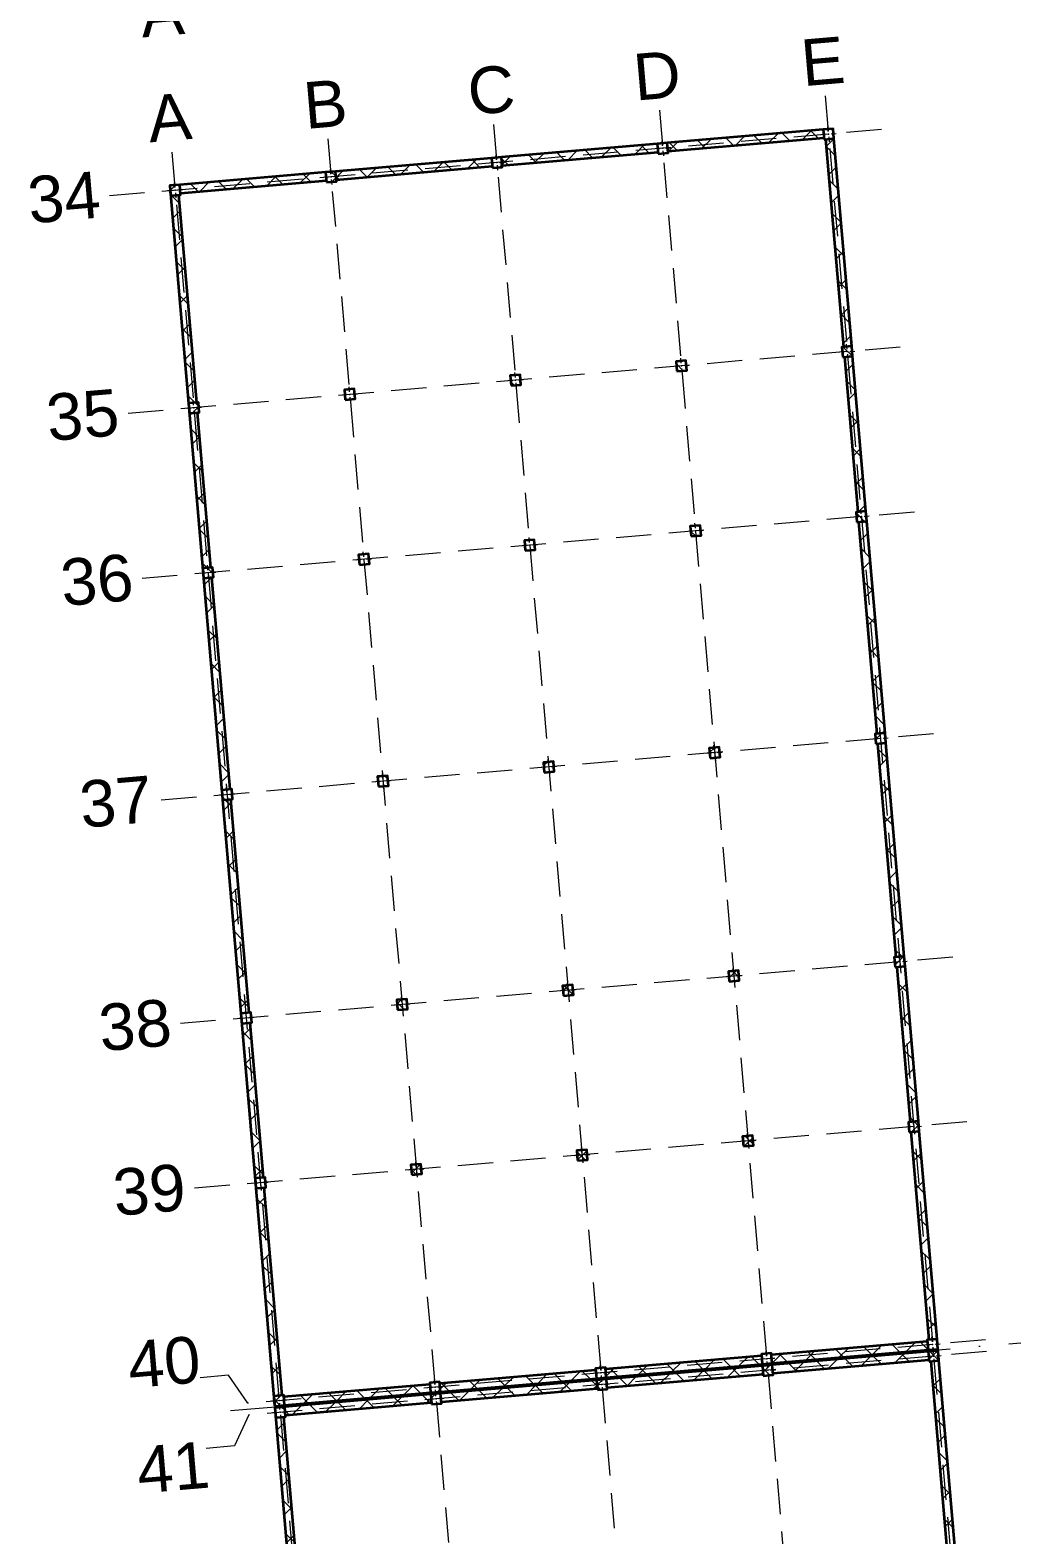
# Model space of a CAD drawing. Header units: millimetres. Extents: x 3404150 to 5321756, y 189673 to 670966.
# Drawn here: x 4128746 to 4158511, y 328280 to 373491 of the extents above; entities that cross this region are included whole.
import ezdxf

# ---------------------------------------------------------------- set-up
doc = ezdxf.new("R2010")
doc.units = ezdxf.units.MM
doc.header["$MEASUREMENT"] = 0
doc.linetypes.add('Dot & Dashed', pattern=[3351.388812, 1587.5, -881.944444, 0, -881.944368])
doc.linetypes.add('Hidden', pattern=[1587.5, 1058.333333, -529.166667])
for name, color, linetype, lineweight in [('Drawing & Figure_Pen_No__20', 1, 'Continuous', 0), ('New_Structural - Bearing_Pen_No__1', 7, 'Continuous', 13), ('New_Structural - Bearing_Pen_No__21', 7, 'Continuous', 35), ('New_Structural - Bearing_Pen_No__22', 8, 'Continuous', 35)]:
    doc.layers.add(name, color=color, linetype=linetype, lineweight=lineweight)
for name, color, linetype, lineweight, true_color in [('New_2D Drafting - General_Pen_No__68', 7, 'Continuous', 20, 0xfd4435), ('New_Drawing & Figure_Pen_No__61', 7, 'Continuous', 20, 0x6a6a6a), ('New_Structural - Bearing_Pen_No__102', 7, 'Continuous', 13, 0xcccccc), ('New_Structural - Bearing_Pen_No__161', 7, 'Continuous', 13, 0x6a6a6a)]:
    doc.layers.add(name, color=color, linetype=linetype, lineweight=lineweight, true_color=true_color)
doc.styles.add('GENERATED_STYLE_1', font='arial.ttf')
pattern_1 = [(45, (0, 0), (-459.61939, 459.61939), []), (135, (0, 0), (459.61939, 459.61939), [])]

msp = doc.modelspace()

# ---------------------------------------------------------------- hatches: boundary and pattern name
at = {"layer": 'New_Structural - Bearing_Pen_No__102', "linetype": 'Continuous', "lineweight": 13, "true_color": 0xcccccc}
h = msp.add_hatch(dxfattribs=at)
h.set_pattern_fill('CONCRETE_BLOCK', color=254, style=0, pattern_type=2)
h.set_pattern_definition(pattern_1)
h.paths.add_polyline_path([(4147887, 370101), (4147909, 369852), (4152591, 370254), (4152570, 370503)])
h = msp.add_hatch(dxfattribs=at)
h.set_pattern_fill('CONCRETE_BLOCK', color=254, style=0, pattern_type=2)
h.set_pattern_definition(pattern_1)
h.paths.add_polyline_path([(4147588, 370075), (4142906, 369673), (4142927, 369424), (4147610, 369826)])
h = msp.add_hatch(dxfattribs=at)
h.set_pattern_fill('CONCRETE_BLOCK', color=254, style=0, pattern_type=2)
h.set_pattern_definition(pattern_1)
h.paths.add_polyline_path([(4152895, 370230), (4152645, 370209), (4153182, 363971), (4153431, 363992)])
h = msp.add_hatch(dxfattribs=at)
h.set_pattern_fill('CONCRETE_BLOCK', color=254, style=0, pattern_type=2)
h.set_pattern_definition(pattern_1)
h.paths.add_polyline_path([(4142607, 369647), (4137924, 369245), (4137945, 368996), (4142628, 369398)])
h = msp.add_hatch(dxfattribs=at)
h.set_pattern_fill('CONCRETE_BLOCK', color=254, style=0, pattern_type=2)
h.set_pattern_definition(pattern_1)
h.paths.add_polyline_path([(4137625, 369219), (4133241, 368842), (4133263, 368593), (4137646, 368970)])
h = msp.add_hatch(dxfattribs=at)
h.set_pattern_fill('CONCRETE_BLOCK', color=254, style=0, pattern_type=2)
h.set_pattern_definition(pattern_1)
h.paths.add_polyline_path([(4132968, 368518), (4132964, 368568), (4134503, 350659), (4134752, 350680), (4134205, 357045), (4133956, 357024), (4133930, 357323), (4134179, 357344), (4133779, 362002), (4133530, 361981), (4133504, 362280), (4133753, 362301), (4133217, 368539)])
h = msp.add_hatch(dxfattribs=at)
h.set_pattern_fill('CONCRETE_BLOCK', color=254, style=0, pattern_type=2)
h.set_pattern_definition(pattern_1)
h.paths.add_polyline_path([(4153456, 363693), (4153207, 363672), (4153607, 359014), (4153857, 359035)])
h = msp.add_hatch(dxfattribs=at)
h.set_pattern_fill('CONCRETE_BLOCK', color=254, style=0, pattern_type=2)
h.set_pattern_definition(pattern_1)
h.paths.add_polyline_path([(4153882, 358736), (4153633, 358715), (4154180, 352350), (4154429, 352371)])
h = msp.add_hatch(dxfattribs=at)
h.set_pattern_fill('CONCRETE_BLOCK', color=254, style=0, pattern_type=2)
h.set_pattern_definition(pattern_1)
h.paths.add_polyline_path([(4154455, 352072), (4154206, 352051), (4154757, 345639), (4155006, 345661)])
h = msp.add_hatch(dxfattribs=at)
h.set_pattern_fill('CONCRETE_BLOCK', color=254, style=0, pattern_type=2)
h.set_pattern_definition(pattern_1)
h.paths.add_polyline_path([(4134777, 350381), (4134528, 350360), (4136067, 332451), (4136317, 332472), (4135780, 338717), (4135531, 338695), (4135505, 338994), (4135754, 339016), (4135354, 343671), (4135105, 343649), (4135079, 343948), (4135328, 343970)])
h = msp.add_hatch(dxfattribs=at)
h.set_pattern_fill('CONCRETE_BLOCK', color=254, style=0, pattern_type=2)
h.set_pattern_definition(pattern_1)
h.paths.add_polyline_path([(4154783, 345340), (4155183, 340685), (4155432, 340707), (4155032, 345362)])
h = msp.add_hatch(dxfattribs=at)
h.set_pattern_fill('CONCRETE_BLOCK', color=254, style=0, pattern_type=2)
h.set_pattern_definition(pattern_1)
h.paths.add_polyline_path([(4155457, 340408), (4155208, 340386), (4155745, 334142), (4155994, 334163)])
h = msp.add_hatch(dxfattribs=at)
h.set_pattern_fill('CONCRETE_BLOCK', color=254, style=0, pattern_type=2)
h.set_pattern_definition(pattern_1)
h.paths.add_polyline_path([(4146035, 333257), (4146056, 333008), (4150739, 333410), (4150718, 333659)])
h = msp.add_hatch(dxfattribs=at)
h.set_pattern_fill('CONCRETE_BLOCK', color=254, style=0, pattern_type=2)
h.set_pattern_definition(pattern_1)
h.paths.add_polyline_path([(4151017, 333685), (4151038, 333436), (4155721, 333839), (4155699, 334088)])
h = msp.add_hatch(dxfattribs=at)
h.set_pattern_fill('CONCRETE_BLOCK', color=254, style=0, pattern_type=2)
h.set_pattern_definition(pattern_1)
h.paths.add_polyline_path([(4155725, 333789), (4151042, 333386), (4151064, 333137), (4155746, 333540)])
h = msp.add_hatch(dxfattribs=at)
h.set_pattern_fill('CONCRETE_BLOCK', color=254, style=0, pattern_type=2)
h.set_pattern_definition(pattern_1)
h.paths.add_polyline_path([(4145736, 333231), (4141053, 332829), (4141075, 332580), (4145758, 332982)])
h = msp.add_hatch(dxfattribs=at)
h.set_pattern_fill('CONCRETE_BLOCK', color=254, style=0, pattern_type=2)
h.set_pattern_definition(pattern_1)
h.paths.add_polyline_path([(4146061, 332958), (4146082, 332709), (4150765, 333112), (4150743, 333361)])
h = msp.add_hatch(dxfattribs=at)
h.set_pattern_fill('CONCRETE_BLOCK', color=254, style=0, pattern_type=2)
h.set_pattern_definition(pattern_1)
h.paths.add_polyline_path([(4156050, 333515), (4155801, 333494), (4156337, 327257), (4156586, 327279), (4156611, 326980), (4156362, 326958), (4156748, 322475), (4156997, 322496), (4157022, 322197), (4156773, 322176), (4157325, 315759), (4157574, 315781), (4157578, 315731), (4157578, 315731)])
h = msp.add_hatch(dxfattribs=at)
h.set_pattern_fill('CONCRETE_BLOCK', color=254, style=0, pattern_type=2)
h.set_pattern_definition(pattern_1)
h.paths.add_polyline_path([(4140754, 332803), (4136371, 332427), (4136392, 332177), (4140776, 332554)])
h = msp.add_hatch(dxfattribs=at)
h.set_pattern_fill('CONCRETE_BLOCK', color=254, style=0, pattern_type=2)
h.set_pattern_definition(pattern_1)
h.paths.add_polyline_path([(4141079, 332530), (4141100, 332281), (4145783, 332683), (4145762, 332932)])
h = msp.add_hatch(dxfattribs=at)
h.set_pattern_fill('CONCRETE_BLOCK', color=254, style=0, pattern_type=2)
h.set_pattern_definition(pattern_1)
h.paths.add_polyline_path([(4136072, 332401), (4136093, 332152), (4136093, 332152), (4136072, 332401)])
h = msp.add_hatch(dxfattribs=at)
h.set_pattern_fill('CONCRETE_BLOCK', color=254, style=0, pattern_type=2)
h.set_pattern_definition(pattern_1)
h.paths.add_polyline_path([(4140780, 332504), (4136396, 332128), (4136418, 331879), (4140802, 332255)])
h = msp.add_hatch(dxfattribs=at)
h.set_pattern_fill('CONCRETE_BLOCK', color=254, style=0, pattern_type=2)
h.set_pattern_definition(pattern_1)
h.paths.add_polyline_path([(4136123, 331803), (4136119, 331853), (4137647, 314068), (4137896, 314090), (4137345, 320506), (4137096, 320485), (4137070, 320784), (4137319, 320805), (4136934, 325289), (4136685, 325267), (4136659, 325566), (4136908, 325588), (4136372, 331824)])
at = {"layer": 'New_Structural - Bearing_Pen_No__161', "linetype": 'Continuous', "lineweight": 13, "true_color": 0x6a6a6a}
h = msp.add_hatch(dxfattribs=at)
h.set_pattern_fill('CONCRETE_BLOCK', color=251, style=0, pattern_type=2)
h.set_pattern_definition(pattern_1)
h.paths.add_polyline_path([(4152596, 370204), (4152895, 370230), (4152869, 370529), (4152570, 370503)])
h = msp.add_hatch(dxfattribs=at)
h.set_pattern_fill('CONCRETE_BLOCK', color=251, style=0, pattern_type=2)
h.set_pattern_definition(pattern_1)
h.paths.add_polyline_path([(4147614, 369776), (4147913, 369802), (4147887, 370101), (4147588, 370075)])
h = msp.add_hatch(dxfattribs=at)
h.set_pattern_fill('CONCRETE_BLOCK', color=251, style=0, pattern_type=2)
h.set_pattern_definition(pattern_1)
h.paths.add_polyline_path([(4142632, 369348), (4142931, 369374), (4142906, 369673), (4142607, 369647)])
h = msp.add_hatch(dxfattribs=at)
h.set_pattern_fill('CONCRETE_BLOCK', color=251, style=0, pattern_type=2)
h.set_pattern_definition(pattern_1)
h.paths.add_polyline_path([(4137651, 368920), (4137950, 368946), (4137924, 369245), (4137625, 369219)])
h = msp.add_hatch(dxfattribs=at)
h.set_pattern_fill('CONCRETE_BLOCK', color=251, style=0, pattern_type=2)
h.set_pattern_definition(pattern_1)
h.paths.add_polyline_path([(4132968, 368518), (4133267, 368543), (4133241, 368842), (4132942, 368817)])
h = msp.add_hatch(dxfattribs=at)
h.set_pattern_fill('CONCRETE_BLOCK', color=251, style=0, pattern_type=2)
h.set_pattern_definition(pattern_1)
h.paths.add_polyline_path([(4153157, 363667), (4153456, 363693), (4153431, 363992), (4153132, 363966)])
h = msp.add_hatch(dxfattribs=at)
h.set_pattern_fill('CONCRETE_BLOCK', color=251, style=0, pattern_type=2)
h.set_pattern_definition(pattern_1)
h.paths.add_polyline_path([(4148176, 363239), (4148475, 363265), (4148449, 363564), (4148150, 363538)])
h = msp.add_hatch(dxfattribs=at)
h.set_pattern_fill('CONCRETE_BLOCK', color=251, style=0, pattern_type=2)
h.set_pattern_definition(pattern_1)
h.paths.add_polyline_path([(4143194, 362811), (4143493, 362837), (4143467, 363136), (4143168, 363110)])
h = msp.add_hatch(dxfattribs=at)
h.set_pattern_fill('CONCRETE_BLOCK', color=251, style=0, pattern_type=2)
h.set_pattern_definition(pattern_1)
h.paths.add_polyline_path([(4138212, 362383), (4138511, 362409), (4138486, 362708), (4138187, 362682)])
h = msp.add_hatch(dxfattribs=at)
h.set_pattern_fill('CONCRETE_BLOCK', color=251, style=0, pattern_type=2)
h.set_pattern_definition(pattern_1)
h.paths.add_polyline_path([(4133530, 361981), (4133829, 362006), (4133803, 362305), (4133504, 362280)])
h = msp.add_hatch(dxfattribs=at)
h.set_pattern_fill('CONCRETE_BLOCK', color=251, style=0, pattern_type=2)
h.set_pattern_definition(pattern_1)
h.paths.add_polyline_path([(4153583, 358711), (4153882, 358736), (4153857, 359035), (4153558, 359010)])
h = msp.add_hatch(dxfattribs=at)
h.set_pattern_fill('CONCRETE_BLOCK', color=251, style=0, pattern_type=2)
h.set_pattern_definition(pattern_1)
h.paths.add_polyline_path([(4148602, 358283), (4148901, 358308), (4148875, 358607), (4148576, 358582)])
h = msp.add_hatch(dxfattribs=at)
h.set_pattern_fill('CONCRETE_BLOCK', color=251, style=0, pattern_type=2)
h.set_pattern_definition(pattern_1)
h.paths.add_polyline_path([(4143620, 357855), (4143919, 357880), (4143893, 358179), (4143594, 358153)])
h = msp.add_hatch(dxfattribs=at)
h.set_pattern_fill('CONCRETE_BLOCK', color=251, style=0, pattern_type=2)
h.set_pattern_definition(pattern_1)
h.paths.add_polyline_path([(4138638, 357426), (4138937, 357452), (4138912, 357751), (4138613, 357725)])
h = msp.add_hatch(dxfattribs=at)
h.set_pattern_fill('CONCRETE_BLOCK', color=251, style=0, pattern_type=2)
h.set_pattern_definition(pattern_1)
h.paths.add_polyline_path([(4133956, 357024), (4134255, 357050), (4134229, 357349), (4133930, 357323)])
h = msp.add_hatch(dxfattribs=at)
h.set_pattern_fill('CONCRETE_BLOCK', color=251, style=0, pattern_type=2)
h.set_pattern_definition(pattern_1)
h.paths.add_polyline_path([(4154156, 352046), (4154455, 352072), (4154429, 352371), (4154130, 352345)])
h = msp.add_hatch(dxfattribs=at)
h.set_pattern_fill('CONCRETE_BLOCK', color=251, style=0, pattern_type=2)
h.set_pattern_definition(pattern_1)
h.paths.add_polyline_path([(4149174, 351618), (4149473, 351644), (4149448, 351943), (4149149, 351917)])
h = msp.add_hatch(dxfattribs=at)
h.set_pattern_fill('CONCRETE_BLOCK', color=251, style=0, pattern_type=2)
h.set_pattern_definition(pattern_1)
h.paths.add_polyline_path([(4144193, 351190), (4144492, 351216), (4144466, 351515), (4144167, 351489)])
h = msp.add_hatch(dxfattribs=at)
h.set_pattern_fill('CONCRETE_BLOCK', color=251, style=0, pattern_type=2)
h.set_pattern_definition(pattern_1)
h.paths.add_polyline_path([(4139211, 350762), (4139510, 350788), (4139484, 351087), (4139185, 351061)])
h = msp.add_hatch(dxfattribs=at)
h.set_pattern_fill('CONCRETE_BLOCK', color=251, style=0, pattern_type=2)
h.set_pattern_definition(pattern_1)
h.paths.add_polyline_path([(4134528, 350360), (4134827, 350385), (4134802, 350684), (4134503, 350659)])
h = msp.add_hatch(dxfattribs=at)
h.set_pattern_fill('CONCRETE_BLOCK', color=251, style=0, pattern_type=2)
h.set_pattern_definition(pattern_1)
h.paths.add_polyline_path([(4154733, 345336), (4155032, 345362), (4155006, 345661), (4154707, 345635)])
h = msp.add_hatch(dxfattribs=at)
h.set_pattern_fill('CONCRETE_BLOCK', color=251, style=0, pattern_type=2)
h.set_pattern_definition(pattern_1)
h.paths.add_polyline_path([(4149751, 344908), (4150050, 344934), (4150024, 345233), (4149725, 345207)])
h = msp.add_hatch(dxfattribs=at)
h.set_pattern_fill('CONCRETE_BLOCK', color=251, style=0, pattern_type=2)
h.set_pattern_definition(pattern_1)
h.paths.add_polyline_path([(4144769, 344480), (4145068, 344506), (4145043, 344805), (4144744, 344779)])
h = msp.add_hatch(dxfattribs=at)
h.set_pattern_fill('CONCRETE_BLOCK', color=251, style=0, pattern_type=2)
h.set_pattern_definition(pattern_1)
h.paths.add_polyline_path([(4139788, 344052), (4140087, 344078), (4140061, 344376), (4139762, 344351)])
h = msp.add_hatch(dxfattribs=at)
h.set_pattern_fill('CONCRETE_BLOCK', color=251, style=0, pattern_type=2)
h.set_pattern_definition(pattern_1)
h.paths.add_polyline_path([(4135105, 343649), (4135404, 343675), (4135378, 343974), (4135079, 343948)])
h = msp.add_hatch(dxfattribs=at)
h.set_pattern_fill('CONCRETE_BLOCK', color=251, style=0, pattern_type=2)
h.set_pattern_definition(pattern_1)
h.paths.add_polyline_path([(4155158, 340382), (4155457, 340408), (4155432, 340707), (4155133, 340681)])
h = msp.add_hatch(dxfattribs=at)
h.set_pattern_fill('CONCRETE_BLOCK', color=251, style=0, pattern_type=2)
h.set_pattern_definition(pattern_1)
h.paths.add_polyline_path([(4150177, 339954), (4150476, 339980), (4150450, 340279), (4150151, 340253)])
h = msp.add_hatch(dxfattribs=at)
h.set_pattern_fill('CONCRETE_BLOCK', color=251, style=0, pattern_type=2)
h.set_pattern_definition(pattern_1)
h.paths.add_polyline_path([(4145195, 339526), (4145494, 339552), (4145468, 339851), (4145169, 339825)])
h = msp.add_hatch(dxfattribs=at)
h.set_pattern_fill('CONCRETE_BLOCK', color=251, style=0, pattern_type=2)
h.set_pattern_definition(pattern_1)
h.paths.add_polyline_path([(4140214, 339098), (4140512, 339124), (4140487, 339422), (4140188, 339397)])
h = msp.add_hatch(dxfattribs=at)
h.set_pattern_fill('CONCRETE_BLOCK', color=251, style=0, pattern_type=2)
h.set_pattern_definition(pattern_1)
h.paths.add_polyline_path([(4135531, 338695), (4135830, 338721), (4135804, 339020), (4135505, 338994)])
h = msp.add_hatch(dxfattribs=at)
h.set_pattern_fill('CONCRETE_BLOCK', color=251, style=0, pattern_type=2)
h.set_pattern_definition(pattern_1)
h.paths.add_polyline_path([(4155721, 333839), (4156020, 333864), (4155994, 334163), (4155695, 334137)])
h = msp.add_hatch(dxfattribs=at)
h.set_pattern_fill('CONCRETE_BLOCK', color=251, style=0, pattern_type=2)
h.set_pattern_definition(pattern_1)
h.paths.add_polyline_path([(4150739, 333410), (4151038, 333436), (4151012, 333735), (4150713, 333709)])
h = msp.add_hatch(dxfattribs=at)
h.set_pattern_fill('CONCRETE_BLOCK', color=251, style=0, pattern_type=2)
h.set_pattern_definition(pattern_1)
h.paths.add_polyline_path([(4155751, 333490), (4156050, 333515), (4156024, 333814), (4155725, 333789)])
h = msp.add_hatch(dxfattribs=at)
h.set_pattern_fill('CONCRETE_BLOCK', color=251, style=0, pattern_type=2)
h.set_pattern_definition(pattern_1)
h.paths.add_polyline_path([(4145758, 332982), (4146056, 333008), (4146031, 333307), (4145732, 333281)])
h = msp.add_hatch(dxfattribs=at)
h.set_pattern_fill('CONCRETE_BLOCK', color=251, style=0, pattern_type=2)
h.set_pattern_definition(pattern_1)
h.paths.add_polyline_path([(4150769, 333062), (4151068, 333087), (4151042, 333386), (4150743, 333361)])
h = msp.add_hatch(dxfattribs=at)
h.set_pattern_fill('CONCRETE_BLOCK', color=251, style=0, pattern_type=2)
h.set_pattern_definition(pattern_1)
h.paths.add_polyline_path([(4140776, 332554), (4141075, 332580), (4141049, 332879), (4140750, 332853)])
h = msp.add_hatch(dxfattribs=at)
h.set_pattern_fill('CONCRETE_BLOCK', color=251, style=0, pattern_type=2)
h.set_pattern_definition(pattern_1)
h.paths.add_polyline_path([(4145787, 332634), (4146086, 332659), (4146061, 332958), (4145762, 332932)])
h = msp.add_hatch(dxfattribs=at)
h.set_pattern_fill('CONCRETE_BLOCK', color=251, style=0, pattern_type=2)
h.set_pattern_definition(pattern_1)
h.paths.add_polyline_path([(4136093, 332152), (4136392, 332177), (4136366, 332476), (4136067, 332451)])
h = msp.add_hatch(dxfattribs=at)
h.set_pattern_fill('CONCRETE_BLOCK', color=251, style=0, pattern_type=2)
h.set_pattern_definition(pattern_1)
h.paths.add_polyline_path([(4140806, 332205), (4141105, 332231), (4141079, 332530), (4140780, 332504)])
h = msp.add_hatch(dxfattribs=at)
h.set_pattern_fill('CONCRETE_BLOCK', color=251, style=0, pattern_type=2)
h.set_pattern_definition(pattern_1)
h.paths.add_polyline_path([(4136123, 331803), (4136422, 331829), (4136396, 332128), (4136097, 332102)])

# ---------------------------------------------------------------- linework, layer by layer
at = {"layer": 'New_2D Drafting - General_Pen_No__68', "color": 20, "linetype": 'Hidden', "lineweight": 20, "true_color": 0xfd4435}
for p, q in [((4152634, 371513), (4157437, 315619)), ((4147652, 371084), (4152455, 315190)), ((4154324, 370504), (4130803, 368482)), ((4142670, 370656), (4147474, 314762)), ((4137689, 370228), (4142492, 314334)), ((4133006, 369826), (4137809, 313932)), ((4132942, 368817), (4140417, 281841)), ((4154886, 363967), (4131365, 361945)), ((4155312, 359010), (4131791, 356989)), ((4155885, 352346), (4132364, 350324)), ((4156461, 345635), (4132941, 343614)), ((4156887, 340686), (4133366, 338665)), ((4157449, 334138), (4135285, 332233)), ((4157479, 333789), (4135316, 331884)), ((4134704, 333076), (4133852, 333003)), ((4135286, 332233), (4134704, 333076)), ((4135316, 331884), (4134886, 330954)), ((4134886, 330954), (4134035, 330880))]:
    msp.add_line(p, q, dxfattribs=at)
at = {"layer": 'New_Drawing & Figure_Pen_No__61', "color": 251, "linetype": 'Dot & Dashed', "lineweight": 20, "true_color": 0x6a6a6a, "flags": 128}
msp.add_lwpolyline([(4134771, 332013), (4136113, 332128), (4156022, 333839), (4158511, 334053)], dxfattribs=at)
at = {"layer": 'New_Structural - Bearing_Pen_No__1', "color": 7, "linetype": 'Continuous', "lineweight": 13}
for p, q in [((4152653, 370360), (4152503, 370347)), ((4152725, 370446), (4152713, 370596)), ((4152739, 370287), (4152752, 370138)), ((4152812, 370374), (4152961, 370386)), ((4147671, 369932), (4147521, 369919)), ((4147744, 370018), (4147731, 370168)), ((4147757, 369859), (4147770, 369710)), ((4147830, 369946), (4147980, 369958)), ((4142689, 369504), (4142540, 369491)), ((4142762, 369590), (4142749, 369740)), ((4142776, 369431), (4142789, 369281)), ((4142849, 369517), (4142998, 369530)), ((4137708, 369076), (4137558, 369063)), ((4137780, 369162), (4137768, 369312)), ((4137794, 369003), (4137807, 368853)), ((4137867, 369089), (4138016, 369102)), ((4133025, 368673), (4132875, 368660)), ((4133098, 368760), (4133085, 368909)), ((4133111, 368600), (4133124, 368451)), ((4133184, 368687), (4133334, 368700)), ((4153287, 363909), (4153274, 364059)), ((4148305, 363481), (4148293, 363631)), ((4153214, 363823), (4153065, 363810)), ((4153301, 363750), (4153314, 363601)), ((4153374, 363837), (4153523, 363849)), ((4143324, 363053), (4143311, 363203)), ((4148233, 363395), (4148083, 363382)), ((4148319, 363322), (4148332, 363173)), ((4148392, 363409), (4148542, 363421)), ((4138342, 362625), (4138329, 362775)), ((4143251, 362967), (4143102, 362954)), ((4143338, 362894), (4143350, 362744)), ((4143410, 362980), (4143560, 362993)), ((4133659, 362223), (4133647, 362372)), ((4133746, 362150), (4133895, 362163)), ((4138269, 362539), (4138120, 362526)), ((4138356, 362466), (4138369, 362316)), ((4138429, 362552), (4138578, 362565)), ((4133587, 362136), (4133437, 362123)), ((4133673, 362063), (4133686, 361914)), ((4153713, 358953), (4153700, 359102)), ((4148731, 358525), (4148719, 358674)), ((4153640, 358866), (4153491, 358853)), ((4153727, 358793), (4153740, 358644)), ((4153800, 358880), (4153949, 358893)), ((4143750, 358097), (4143737, 358246)), ((4148659, 358438), (4148509, 358425)), ((4148745, 358365), (4148758, 358216)), ((4148818, 358452), (4148967, 358465)), ((4138768, 357668), (4138755, 357818)), ((4143677, 358010), (4143528, 357997)), ((4143764, 357937), (4143776, 357788)), ((4143836, 358024), (4143986, 358036)), ((4134013, 357179), (4133863, 357167)), ((4134085, 357266), (4134073, 357415)), ((4134172, 357193), (4134321, 357206)), ((4138695, 357582), (4138546, 357569)), ((4138782, 357509), (4138795, 357360)), ((4138855, 357596), (4139004, 357608)), ((4134099, 357107), (4134112, 356957)), ((4154213, 352202), (4154064, 352189)), ((4154286, 352288), (4154273, 352438)), ((4154372, 352216), (4154522, 352228)), ((4149231, 351774), (4149082, 351761)), ((4149304, 351860), (4149291, 352010)), ((4149391, 351787), (4149540, 351800)), ((4154300, 352129), (4154312, 351980)), ((4144250, 351346), (4144100, 351333)), ((4144323, 351432), (4144310, 351582)), ((4144409, 351359), (4144559, 351372)), ((4149318, 351701), (4149331, 351551)), ((4139268, 350918), (4139119, 350905)), ((4139341, 351004), (4139328, 351154)), ((4139355, 350845), (4139367, 350695)), ((4139427, 350931), (4139577, 350944)), ((4144336, 351273), (4144349, 351123)), ((4134585, 350515), (4134436, 350502)), ((4134658, 350602), (4134645, 350751)), ((4134672, 350442), (4134685, 350293)), ((4134745, 350529), (4134894, 350542)), ((4154790, 345492), (4154640, 345479)), ((4154862, 345578), (4154850, 345728)), ((4154876, 345419), (4154889, 345269)), ((4154949, 345505), (4155098, 345518)), ((4149808, 345063), (4149659, 345051)), ((4149881, 345150), (4149868, 345299)), ((4149895, 344991), (4149907, 344841)), ((4149967, 345077), (4150117, 345090)), ((4144826, 344635), (4144677, 344623)), ((4144899, 344722), (4144886, 344871)), ((4144913, 344563), (4144926, 344413)), ((4144986, 344649), (4145135, 344662)), ((4139845, 344207), (4139695, 344194)), ((4139918, 344294), (4139905, 344443)), ((4139931, 344134), (4139944, 343985)), ((4140004, 344221), (4140154, 344234)), ((4135162, 343805), (4135013, 343792)), ((4135235, 343891), (4135222, 344041)), ((4135249, 343732), (4135261, 343583)), ((4135321, 343819), (4135471, 343831)), ((4155215, 340538), (4155066, 340525)), ((4155288, 340624), (4155275, 340774)), ((4155302, 340465), (4155315, 340315)), ((4155375, 340551), (4155524, 340564)), ((4150234, 340109), (4150084, 340097)), ((4150307, 340196), (4150294, 340345)), ((4150320, 340037), (4150333, 339887)), ((4150393, 340123), (4150543, 340136)), ((4145252, 339681), (4145103, 339669)), ((4145325, 339768), (4145312, 339917)), ((4145339, 339609), (4145351, 339459)), ((4145411, 339695), (4145561, 339708)), ((4135661, 338937), (4135648, 339087)), ((4140270, 339253), (4140121, 339240)), ((4140343, 339340), (4140330, 339489)), ((4140357, 339180), (4140370, 339031)), ((4140430, 339267), (4140579, 339280)), ((4135588, 338851), (4135438, 338838)), ((4135674, 338778), (4135687, 338629)), ((4135747, 338865), (4135897, 338877)), ((4155851, 334081), (4155838, 334230)), ((4150869, 333652), (4150856, 333802)), ((4155778, 333994), (4155628, 333981)), ((4155864, 333921), (4155877, 333772)), ((4155881, 333732), (4155868, 333881)), ((4155937, 334008), (4156087, 334021)), ((4155967, 333659), (4156117, 333672)), ((4145887, 333224), (4145874, 333374)), ((4150796, 333566), (4150647, 333553)), ((4150826, 333217), (4150677, 333204)), ((4150883, 333493), (4150895, 333344)), ((4150899, 333304), (4150886, 333453)), ((4150955, 333580), (4151105, 333592)), ((4150985, 333231), (4151135, 333244)), ((4155808, 333645), (4155658, 333632)), ((4155894, 333572), (4155907, 333423)), ((4140906, 332796), (4140893, 332946)), ((4145814, 333138), (4145665, 333125)), ((4145844, 332789), (4145695, 332776)), ((4145901, 333065), (4145914, 332915)), ((4145917, 332876), (4145904, 333025)), ((4145974, 333151), (4146123, 333164)), ((4146004, 332803), (4146153, 332816)), ((4150913, 333144), (4150925, 332995)), ((4136150, 332307), (4136001, 332294)), ((4136223, 332394), (4136210, 332543)), ((4136309, 332321), (4136459, 332334)), ((4140833, 332710), (4140683, 332697)), ((4140863, 332361), (4140713, 332348)), ((4140919, 332637), (4140932, 332487)), ((4140936, 332447), (4140923, 332597)), ((4140992, 332723), (4141142, 332736)), ((4141022, 332375), (4141172, 332387)), ((4145931, 332716), (4145944, 332567)), ((4136180, 331959), (4136031, 331946)), ((4136237, 332234), (4136249, 332085)), ((4136253, 332045), (4136240, 332195)), ((4136267, 331886), (4136279, 331736)), ((4136339, 331972), (4136489, 331985)), ((4140949, 332288), (4140962, 332139))]:
    msp.add_line(p, q, dxfattribs=at)
for p in [(4152732, 370367), (4147751, 369939), (4142769, 369511), (4137787, 369082), (4133105, 368680), (4153294, 363830), (4148312, 363402), (4143331, 362974), (4133666, 362143), (4138349, 362545), (4153720, 358873), (4148738, 358445), (4143757, 358017), (4134092, 357186), (4138775, 357589), (4154293, 352209), (4149311, 351781), (4144329, 351352), (4139348, 350924), (4134665, 350522), (4154869, 345498), (4149888, 345070), (4144906, 344642), (4139924, 344214), (4135242, 343812), (4155295, 340544), (4150313, 340116), (4145332, 339688), (4140350, 339260), (4135667, 338858), (4155857, 334001), (4150876, 333573), (4150906, 333224), (4155887, 333652), (4145894, 333145), (4145924, 332796), (4136230, 332314), (4140912, 332716), (4140942, 332368), (4136260, 331965)]:
    msp.add_point(p, dxfattribs=at)
at = {"layer": 'New_Structural - Bearing_Pen_No__21', "color": 7, "linetype": 'Continuous', "lineweight": 35}
for points in [[(4152596, 370204), (4152895, 370230), (4152869, 370529), (4152570, 370503)], [(4147614, 369776), (4147913, 369802), (4147887, 370101), (4147588, 370075)], [(4142632, 369348), (4142931, 369374), (4142906, 369673), (4142607, 369647)], [(4137651, 368920), (4137950, 368946), (4137924, 369245), (4137625, 369219)], [(4132968, 368518), (4133267, 368543), (4133241, 368842), (4132942, 368817)], [(4153157, 363667), (4153456, 363693), (4153431, 363992), (4153132, 363966)], [(4148176, 363239), (4148475, 363265), (4148449, 363564), (4148150, 363538)], [(4143194, 362811), (4143493, 362837), (4143467, 363136), (4143168, 363110)], [(4138212, 362383), (4138511, 362409), (4138486, 362708), (4138187, 362682)], [(4133530, 361981), (4133829, 362006), (4133803, 362305), (4133504, 362280)], [(4153583, 358711), (4153882, 358736), (4153857, 359035), (4153558, 359010)], [(4148602, 358283), (4148901, 358308), (4148875, 358607), (4148576, 358582)], [(4143620, 357855), (4143919, 357880), (4143893, 358179), (4143594, 358153)], [(4138638, 357426), (4138937, 357452), (4138912, 357751), (4138613, 357725)], [(4133956, 357024), (4134255, 357050), (4134229, 357349), (4133930, 357323)], [(4154156, 352046), (4154455, 352072), (4154429, 352371), (4154130, 352345)], [(4149174, 351618), (4149473, 351644), (4149448, 351943), (4149149, 351917)], [(4144193, 351190), (4144492, 351216), (4144466, 351515), (4144167, 351489)], [(4139211, 350762), (4139510, 350788), (4139484, 351087), (4139185, 351061)], [(4134528, 350360), (4134827, 350385), (4134802, 350684), (4134503, 350659)], [(4154733, 345336), (4155032, 345362), (4155006, 345661), (4154707, 345635)], [(4149751, 344908), (4150050, 344934), (4150024, 345233), (4149725, 345207)], [(4144769, 344480), (4145068, 344506), (4145043, 344805), (4144744, 344779)], [(4139788, 344052), (4140087, 344078), (4140061, 344376), (4139762, 344351)], [(4135105, 343649), (4135404, 343675), (4135378, 343974), (4135079, 343948)], [(4155158, 340382), (4155457, 340408), (4155432, 340707), (4155133, 340681)], [(4150177, 339954), (4150476, 339980), (4150450, 340279), (4150151, 340253)], [(4145195, 339526), (4145494, 339552), (4145468, 339851), (4145169, 339825)], [(4140214, 339098), (4140512, 339124), (4140487, 339422), (4140188, 339397)], [(4135531, 338695), (4135830, 338721), (4135804, 339020), (4135505, 338994)], [(4155721, 333839), (4156020, 333864), (4155994, 334163), (4155695, 334137)], [(4150739, 333410), (4151038, 333436), (4151012, 333735), (4150713, 333709)], [(4155751, 333490), (4156050, 333515), (4156024, 333814), (4155725, 333789)], [(4145758, 332982), (4146056, 333008), (4146031, 333307), (4145732, 333281)], [(4150769, 333062), (4151068, 333087), (4151042, 333386), (4150743, 333361)], [(4140776, 332554), (4141075, 332580), (4141049, 332879), (4140750, 332853)], [(4145787, 332634), (4146086, 332659), (4146061, 332958), (4145762, 332932)], [(4136093, 332152), (4136392, 332177), (4136366, 332476), (4136067, 332451)], [(4140806, 332205), (4141105, 332231), (4141079, 332530), (4140780, 332504)], [(4136123, 331803), (4136422, 331829), (4136396, 332128), (4136097, 332102)]]:
    msp.add_lwpolyline(points, close=True, dxfattribs=at)
at = {"layer": 'New_Structural - Bearing_Pen_No__22', "color": 8, "linetype": 'Continuous', "lineweight": 35}
for points in [[(4152570, 370503), (4147887, 370101)], [(4147588, 370075), (4142906, 369673)], [(4147909, 369852), (4152591, 370254)], [(4152645, 370209), (4153182, 363971)], [(4153431, 363992), (4152895, 370230)], [(4142607, 369647), (4137924, 369245)], [(4137945, 368996), (4142628, 369398)], [(4142927, 369424), (4147610, 369826)], [(4137625, 369219), (4133241, 368842)], [(4133263, 368593), (4137646, 368970)], [(4132942, 368817), (4132964, 368568)], [(4132964, 368568), (4134507, 350609)], [(4133753, 362301), (4133217, 368539)], [(4153207, 363672), (4153607, 359014)], [(4153857, 359035), (4153456, 363693)], [(4134179, 357344), (4133779, 362002)], [(4153633, 358715), (4154180, 352350)], [(4154429, 352371), (4153882, 358736)], [(4134752, 350680), (4134205, 357045)], [(4154206, 352051), (4154757, 345639)], [(4155006, 345661), (4154455, 352072)], [(4134528, 350360), (4136092, 332167)], [(4135328, 343970), (4134777, 350381)], [(4154783, 345340), (4155183, 340685)], [(4155432, 340707), (4155032, 345362)], [(4135754, 339016), (4135354, 343671)], [(4155208, 340386), (4155745, 334142)], [(4155994, 334163), (4155457, 340408)], [(4136317, 332472), (4135780, 338717)], [(4150718, 333659), (4146035, 333257)], [(4155699, 334088), (4151017, 333685)], [(4151038, 333436), (4155721, 333839)], [(4155725, 333789), (4151042, 333386)], [(4145736, 333231), (4141053, 332829)], [(4146056, 333008), (4150739, 333410)], [(4150743, 333361), (4146061, 332958)], [(4151064, 333137), (4155746, 333540)], [(4155801, 333494), (4156337, 327257)], [(4157599, 315482), (4156050, 333515)], [(4140754, 332803), (4136371, 332427)], [(4141075, 332580), (4145758, 332982)], [(4145762, 332932), (4141079, 332530)], [(4146082, 332709), (4150765, 333112)], [(4136072, 332401), (4136093, 332152)], [(4136392, 332177), (4140776, 332554)], [(4140780, 332504), (4136396, 332128)], [(4141100, 332281), (4145783, 332683)], [(4136097, 332102), (4137672, 313785)], [(4136418, 331879), (4140802, 332255)], [(4136908, 325588), (4136372, 331824)]]:
    msp.add_lwpolyline(points, dxfattribs=at)

# ---------------------------------------------------------------- texts
at = {"layer": 'Drawing & Figure_Pen_No__20', "color": 1, "linetype": 'Continuous', "lineweight": 0, "char_height": 1400, "attachment_point": 7, "rotation": 4.9118, "style": 'GENERATED_STYLE_1'}
for s, insert in [('\\A1;{\\pql;\\fArial|b0|i0|c0|p0;\\W1.000000;A}', (4132117, 373267)), ('\\A1;{\\pql;\\fArial|b0|i0|c0|p0;\\W1.000000;E}', (4151969, 371802)), ('\\A1;{\\pql;\\fArial|b0|i0|c0|p0;\\W1.000000;D}', (4146935, 371370)), ('\\A1;{\\pql;\\fArial|b0|i0|c0|p0;\\W1.000000;C}', (4141955, 370918)), ('\\A1;{\\pql;\\fArial|b0|i0|c0|p0;\\W1.000000;B}', (4137024, 370518)), ('\\A1;{\\pql;\\fArial|b0|i0|c0|p0;\\W1.000000;A}', (4132342, 370115)), ('\\A1;{\\pql;\\fArial|b0|i0|c0|p0;\\W1.000000;3\\fArial|b0|i0|c0|p0;\\W1.000000;4}', (4128741, 367658)), ('\\A1;{\\pql;\\fArial|b0|i0|c0|p0;\\W1.000000;3\\fArial|b0|i0|c0|p0;\\W1.000000;5}', (4129303, 361121)), ('\\A1;{\\pql;\\fArial|b0|i0|c0|p0;\\W1.000000;3\\fArial|b0|i0|c0|p0;\\W1.000000;6}', (4129729, 356165)), ('\\A1;{\\pql;\\fArial|b0|i0|c0|p0;\\W1.000000;3\\fArial|b0|i0|c0|p0;\\W1.000000;7}', (4130301, 349500)), ('\\A1;{\\pql;\\fArial|b0|i0|c0|p0;\\W1.000000;3\\fArial|b0|i0|c0|p0;\\W1.000000;8}', (4130878, 342790)), ('\\A1;{\\pql;\\fArial|b0|i0|c0|p0;\\W1.000000;3\\fArial|b0|i0|c0|p0;\\W1.000000;9}', (4131303, 337841)), ('\\A1;{\\pql;\\fArial|b0|i0|c0|p0;\\W1.000000;40}', (4131748, 332666)), ('\\A1;{\\pql;\\fArial|b0|i0|c0|p0;\\W1.000000;41}', (4132018, 329521))]:
    msp.add_mtext(s, dxfattribs=dict(at, insert=insert))

doc.saveas('drawing.dxf')
